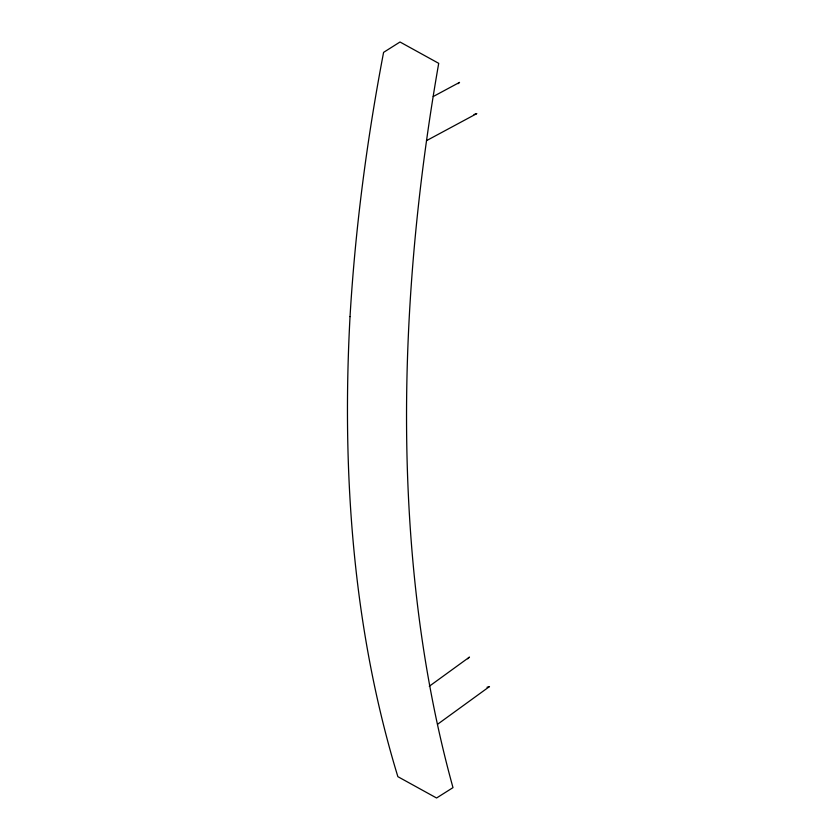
<?xml version="1.0" encoding="UTF-8"?>
<svg xmlns="http://www.w3.org/2000/svg" width="840" height="840" viewBox="0 0 840 840"><rect width="100%" height="100%" fill="white"/><g stroke="black" fill="none" stroke-linecap="round" stroke-linejoin="round"><path stroke-width="1.26" d="M467.681 658.801L469.476 657.09L429.282 686.27M458.073 83.695L459.543 82.383L433.241 96.527M437.671 724.196L489.5 686.564L487.032 687.267M426.5 140.658L476.805 113.6L474.023 114.502M350.028 316.617C341.733 471.082 352.495 628.131 397.866 776.664L436.569 798L452.991 787.626A1814.862 1023.404 -61.1 0 1 438.711 63.336L400.008 42L383.586 52.374C366.944 139.66 355.31 227.903 350.028 316.617"/></g></svg>
